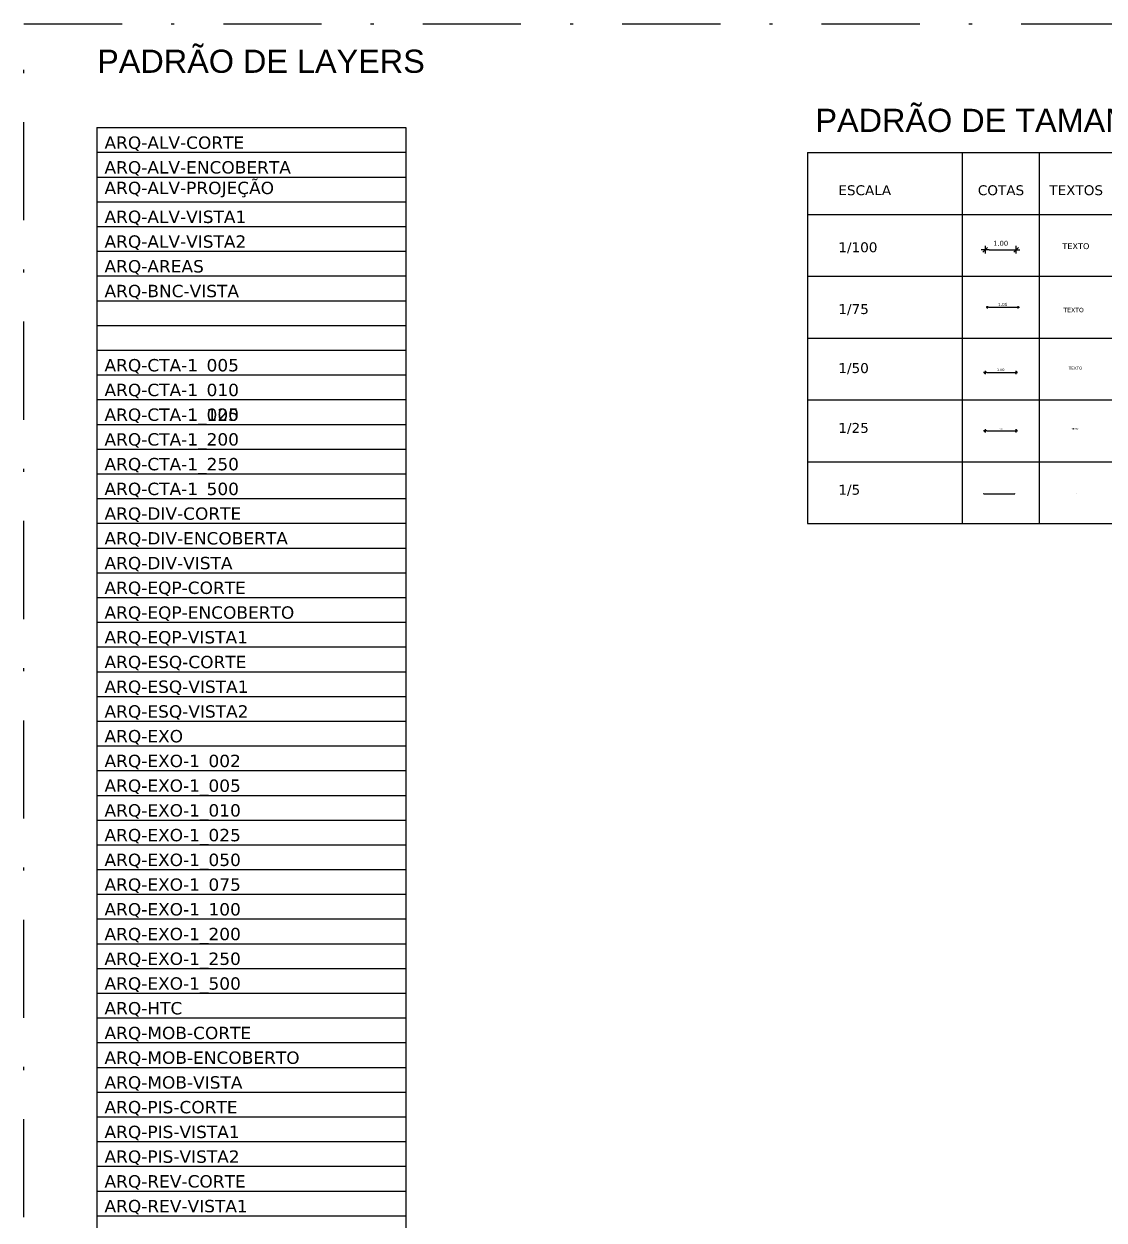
# Model space of a CAD drawing. Extents: x 249 to 354, y 55 to 132.
# Drawn here: x 249.05 to 283.98, y 93.14 to 131.84 of the extents above; entities that cross this region are included whole.
import ezdxf

# ---------------------------------------------------------------- set-up
doc = ezdxf.new("R2010")
doc.units = 0
doc.header["$LTSCALE"] = 0.005
doc.header["$PDMODE"] = 3
for name, pattern in [('C5', [60, 50, -5, 0, -5]), ('CONTINU', [0]), ('DASHDOT', [25.4, 12.7, -6.35, 0, -6.35]), ('HIDDEN', [9.525, 6.35, -3.175])]:
    doc.linetypes.add(name, pattern=pattern)
doc.layers.get('0').update_dxf_attribs({"linetype": 'CONTINUOUS'})
doc.layers.get('Defpoints').update_dxf_attribs({"linetype": 'CONTINUOUS'})
for name, color, linetype in [('ARQ-ALV-CORTE', 5, 'CONTINUOUS'), ('ARQ-ALV-ENCOBERTA', 8, 'CONTINUOUS'), ('ARQ-ALV-PROJEÇÃO', 8, 'CONTINUOUS'), ('ARQ-ALV-VISTA1', 1, 'CONTINUOUS'), ('ARQ-ALV-VISTA2', 2, 'CONTINUOUS'), ('ARQ-AREAS', 7, 'CONTINUOUS'), ('ARQ-BNC-VISTA', 1, 'CONTINUOUS'), ('ARQ-CTA-1_005', 1, 'C5'), ('ARQ-CTA-1_010', 1, 'C5'), ('ARQ-CTA-1_025', 1, 'CONTINUOUS'), ('ARQ-CTA-1_050', 1, 'CONTINUOUS'), ('ARQ-CTA-1_100', 1, 'CONTINUOUS'), ('ARQ-CTA-1_200', 1, 'C5'), ('ARQ-CTA-1_250', 1, 'CONTINUOUS'), ('ARQ-CTA-1_500', 1, 'CONTINUOUS'), ('ARQ-DIV-CORTE', 2, 'CONTINUOUS'), ('ARQ-DIV-ENCOBERTA', 8, 'CONTINUOUS'), ('ARQ-DIV-VISTA', 1, 'CONTINUOUS'), ('ARQ-EQP-CORTE', 2, 'CONTINUOUS'), ('ARQ-EQP-ENCOBERTO', 8, 'CONTINUOUS'), ('ARQ-EQP-VISTA', 1, 'CONTINUOUS'), ('ARQ-ESQ-CORTE', 3, 'CONTINUOUS'), ('ARQ-ESQ-VISTA1', 2, 'CONTINUOUS'), ('ARQ-ESQ-VISTA2', 1, 'CONTINUOUS'), ('ARQ-EXO', 251, 'C5'), ('ARQ-EXO-1_002', 251, 'C5'), ('ARQ-EXO-1_005', 251, 'C5'), ('ARQ-EXO-1_010', 251, 'C5'), ('ARQ-EXO-1_025', 251, 'C5'), ('ARQ-EXO-1_050', 251, 'C5'), ('ARQ-EXO-1_100', 251, 'C5'), ('ARQ-EXO-1_200', 251, 'C5'), ('ARQ-EXO-1_250', 251, 'C5'), ('ARQ-EXO-1_500', 251, 'C5'), ('ARQ-HTC', 9, 'CONTINUOUS'), ('ARQ-MOB-CORTE', 2, 'CONTINUOUS'), ('ARQ-MOB-ENCOBERTO', 8, 'HIDDEN'), ('ARQ-MOB-VISTA', 1, 'CONTINU'), ('ARQ-PIS-CORTE', 2, 'CONTINUOUS'), ('ARQ-PIS-VISTA1', 1, 'CONTINUOUS'), ('ARQ-PIS-VISTA2', 2, 'CONTINUOUS'), ('ARQ-REV-CORTE', 30, 'CONTINUOUS'), ('ARQ-REV-VISTA1', 30, 'CONTINUOUS'), ('ARQ-SMB-1_075', 1, 'CONTINUOUS'), ('ARQ-TXT', 2, 'CONTINUOUS'), ('ARQ-TXT-1_075', 2, 'CONTINUOUS')]:
    doc.layers.add(name, color=color, linetype=linetype)
doc.styles.add('ESC-50-A20', font='arial.ttf', dxfattribs={"height": 0.1})
doc.styles.add('FNDE Text Cota 0075', font='verdana.ttf', dxfattribs={"height": 0.1})
doc.styles.add('FNDE Texto Cota 0005', font='verdana.ttf', dxfattribs={"height": 0.008})
doc.styles.add('FNDE Texto Cota 0025', font='verdana.ttf', dxfattribs={"height": 0.04})
doc.styles.add('FNDE Texto Cota 0050', font='verdana.ttf', dxfattribs={"height": 0.08})
doc.styles.add('FNDE Texto Cota 0100', font='verdana.ttf', dxfattribs={"height": 0.16})
doc.styles.get("Standard").update_dxf_attribs({"font": 'simplex.shx'})
doc.dimstyles.new('FNDE 1-0005', dxfattribs={"dimscale": 2.5, "dimtxt": 0.008, "dimasz": 0.0025, "dimexe": 0.15, "dimexo": 0.15, "dimgap": 0.0025, "dimtad": 1, "dimzin": 4, "dimdsep": 46, "dimtxsty": 'FNDE Texto Cota 0005', "dimblk": 'tic', "dimcen": 0.15, "dimdle": 0.15, "dimse1": 1, "dimse2": 1, "dimclrd": 251, "dimclre": 251, "dimclrt": 256, "dimaunit": 1, "dimadec": 3, "dimazin": 0, "dimtfac": 1, "dimtix": 1, "dimtmove": 2, "dimatfit": 3, "dimldrblk": 'tic', "dimfxl": 0.15, "dimtvp": 1, "dimtolj": 1, "dimtzin": 0, "dimarcsym": 0})
doc.dimstyles.new('FNDE 1-0025', dxfattribs={"dimscale": 5, "dimtxt": 0.04, "dimasz": 0.01, "dimexe": 0.15, "dimexo": 0.15, "dimgap": 0.005, "dimtad": 1, "dimzin": 1, "dimdsep": 46, "dimtxsty": 'FNDE Texto Cota 0025', "dimblk": 'tic', "dimcen": 0.015, "dimdle": 0.15, "dimse1": 1, "dimse2": 1, "dimclrd": 251, "dimclre": 251, "dimclrt": 256, "dimaunit": 1, "dimadec": 3, "dimazin": 0, "dimtfac": 1, "dimtix": 1, "dimtmove": 2, "dimatfit": 3, "dimfxl": 0.15, "dimtvp": 1, "dimtolj": 1, "dimtzin": 0, "dimarcsym": 0})
doc.dimstyles.new('FNDE 1-0050', dxfattribs={"dimscale": 5, "dimtxt": 0.08, "dimasz": 0.01, "dimexe": 0.15, "dimexo": 0.15, "dimgap": 0.01, "dimtad": 1, "dimzin": 1, "dimdsep": 46, "dimtxsty": 'FNDE Texto Cota 0050', "dimblk": 'tic', "dimcen": 0.015, "dimdle": 0.15, "dimse1": 1, "dimse2": 1, "dimclrd": 251, "dimclre": 251, "dimclrt": 256, "dimaunit": 1, "dimadec": 3, "dimazin": 0, "dimtfac": 1, "dimtix": 1, "dimtmove": 2, "dimatfit": 3, "dimfxl": 0.15, "dimtvp": 1, "dimtolj": 1, "dimtzin": 0, "dimarcsym": 0})
doc.dimstyles.new('FNDE 1-0100', dxfattribs={"dimscale": 2.5, "dimtxt": 0.16, "dimasz": 0.05, "dimexe": 0.15, "dimexo": 0.15, "dimgap": 0.05, "dimtad": 1, "dimzin": 4, "dimdsep": 46, "dimtxsty": 'FNDE Texto Cota 0100', "dimblk": 'tic', "dimcen": 0.15, "dimdle": 0.15, "dimse1": 1, "dimse2": 1, "dimclrd": 251, "dimclre": 251, "dimclrt": 256, "dimaunit": 1, "dimadec": 3, "dimazin": 0, "dimtfac": 1, "dimtix": 1, "dimtmove": 2, "dimatfit": 3, "dimldrblk": 'tic', "dimfxl": 0.15, "dimtvp": 1, "dimtolj": 1, "dimtzin": 0, "dimarcsym": 0})
doc.dimstyles.new('FNDE 1-075', dxfattribs={"dimscale": 2.5, "dimtxt": 0.1, "dimasz": 0.015, "dimexe": 0.15, "dimexo": 0.15, "dimgap": 0.015, "dimtad": 1, "dimzin": 4, "dimdsep": 46, "dimtxsty": 'FNDE Text Cota 0075', "dimblk": 'tic', "dimcen": 0.025, "dimdle": 0.15, "dimse1": 1, "dimse2": 1, "dimclrd": 251, "dimclre": 251, "dimclrt": 256, "dimaunit": 1, "dimadec": 3, "dimazin": 0, "dimtfac": 1, "dimtix": 1, "dimtmove": 2, "dimatfit": 3, "dimldrblk": 'DOTSMALL', "dimfxl": 0.15, "dimtvp": 1, "dimtolj": 1, "dimtzin": 0, "dimarcsym": 0})

# ---------------------------------------------------------------- blocks, each defined once
blk = doc.blocks.new('tic')
at = {"color": 251}
for p, q in [((-1, 0), (1, 0)), ((0, -1), (0, 1))]:
    blk.add_line(p, q, dxfattribs=at)
blk.add_line((-0.6, -0.6), (0.6, 0.6))
blk = doc.blocks.new('*D46')
at = {"layer": 'ARQ-CTA-1_025', "color": 251, "lineweight": -2}
blk.add_line((280.186, 118.676), (281.086, 118.676), dxfattribs=at)
at = {"layer": 'Defpoints', "color": 0}
for p in [(281.136, 118.676), (280.136, 117.676), (281.136, 117.676)]:
    blk.add_point(p, dxfattribs=at)
at = {"layer": 'ARQ-CTA-1_025', "color": 251, "lineweight": -2, "xscale": 0.05, "yscale": 0.05, "zscale": 0.05, "rotation": 180}
blk.add_blockref('tic', (280.136, 118.676), dxfattribs=at)
at = {"layer": 'ARQ-CTA-1_025', "color": 251, "lineweight": -2, "xscale": 0.05, "yscale": 0.05, "zscale": 0.05}
blk.add_blockref('tic', (281.136, 118.676), dxfattribs=at)
at = {"layer": 'ARQ-CTA-1_025', "insert": (280.636, 118.722), "char_height": 0.04, "attachment_point": 5, "style": 'FNDE Texto Cota 0025'}
blk.add_mtext('\\A1;1.00', dxfattribs=at)
blk = doc.blocks.new('*D47')
at = {"layer": 'ARQ-CTA-1_100', "color": 251, "lineweight": -2}
blk.add_line((280.261, 124.532), (281.011, 124.532), dxfattribs=at)
at = {"layer": 'Defpoints', "color": 0}
for p in [(281.136, 124.532), (280.136, 123.676), (281.136, 123.676)]:
    blk.add_point(p, dxfattribs=at)
at = {"layer": 'ARQ-CTA-1_100', "color": 251, "lineweight": -2, "xscale": 0.125, "yscale": 0.125, "zscale": 0.125, "rotation": 180}
blk.add_blockref('tic', (280.136, 124.532), dxfattribs=at)
at = {"layer": 'ARQ-CTA-1_100', "color": 251, "lineweight": -2, "xscale": 0.125, "yscale": 0.125, "zscale": 0.125}
blk.add_blockref('tic', (281.136, 124.532), dxfattribs=at)
at = {"layer": 'ARQ-CTA-1_100', "insert": (280.636, 124.74), "char_height": 0.16, "attachment_point": 5, "style": 'FNDE Texto Cota 0100'}
blk.add_mtext('\\A1;1.00', dxfattribs=at)
blk = doc.blocks.new('*D48')
at = {"layer": 'ARQ-CTA-1_050', "color": 251, "lineweight": -2}
blk.add_line((280.186, 120.563), (281.086, 120.563), dxfattribs=at)
at = {"layer": 'Defpoints', "color": 0}
for p in [(280.136, 121.108), (281.136, 121.108), (281.136, 120.563)]:
    blk.add_point(p, dxfattribs=at)
at = {"layer": 'ARQ-CTA-1_050', "color": 251, "lineweight": -2, "xscale": 0.05, "yscale": 0.05, "zscale": 0.05, "rotation": 180}
blk.add_blockref('tic', (280.136, 120.563), dxfattribs=at)
at = {"layer": 'ARQ-CTA-1_050', "color": 251, "lineweight": -2, "xscale": 0.05, "yscale": 0.05, "zscale": 0.05}
blk.add_blockref('tic', (281.136, 120.563), dxfattribs=at)
at = {"layer": 'ARQ-CTA-1_050', "insert": (280.636, 120.647), "char_height": 0.08, "attachment_point": 5, "style": 'FNDE Texto Cota 0050'}
blk.add_mtext('\\A1;1.00', dxfattribs=at)
blk = doc.blocks.new('*D49')
at = {"layer": 'ARQ-SMB-1_075', "color": 251, "linetype": 'Continuous', "lineweight": -2}
blk.add_line((280.24, 122.674), (281.165, 122.674), dxfattribs=at)
at = {"layer": 'Defpoints', "color": 0, "linetype": 'Continuous'}
for p in [(280.203, 122.798), (281.203, 122.798), (281.203, 122.674)]:
    blk.add_point(p, dxfattribs=at)
at = {"layer": 'ARQ-SMB-1_075', "color": 251, "linetype": 'Continuous', "lineweight": -2, "xscale": 0.0375, "yscale": 0.0375, "zscale": 0.0375, "rotation": 180}
blk.add_blockref('tic', (280.203, 122.674), dxfattribs=at)
at = {"layer": 'ARQ-SMB-1_075', "color": 251, "linetype": 'Continuous', "lineweight": -2, "xscale": 0.0375, "yscale": 0.0375, "zscale": 0.0375}
blk.add_blockref('tic', (281.203, 122.674), dxfattribs=at)
at = {"layer": 'ARQ-SMB-1_075', "linetype": 'Continuous', "insert": (280.703, 122.763), "char_height": 0.1, "attachment_point": 5, "style": 'FNDE Text Cota 0075'}
blk.add_mtext('\\A1;1.00', dxfattribs=at)
blk = doc.blocks.new('_DotSmall')
at = {"color": 0, "linetype": 'ByBlock', "const_width": 0.5}
blk.add_lwpolyline([(-0.0625, 0, 1), (0.0625, 0, 1)], format="xyb", close=True, dxfattribs=at)
blk = doc.blocks.new('*D50')
at = {"layer": 'ARQ-HTC', "color": 251, "linetype": 'Continuous', "lineweight": -2}
blk.add_line((280.097, 116.64), (281.084, 116.64), dxfattribs=at)
at = {"layer": 'Defpoints', "color": 0, "linetype": 'Continuous'}
for p in [(280.09, 116.718), (281.09, 116.736), (281.09, 116.64)]:
    blk.add_point(p, dxfattribs=at)
at = {"layer": 'ARQ-HTC', "color": 251, "linetype": 'Continuous', "lineweight": -2, "xscale": 0.00625, "yscale": 0.00625, "zscale": 0.00625, "rotation": 180}
blk.add_blockref('tic', (280.09, 116.64), dxfattribs=at)
at = {"layer": 'ARQ-HTC', "color": 251, "linetype": 'Continuous', "lineweight": -2, "xscale": 0.00625, "yscale": 0.00625, "zscale": 0.00625}
blk.add_blockref('tic', (281.09, 116.64), dxfattribs=at)
at = {"layer": 'ARQ-HTC', "linetype": 'Continuous', "insert": (280.59, 116.651), "char_height": 0.008, "attachment_point": 5, "style": 'FNDE Texto Cota 0005'}
blk.add_mtext('\\A1;1.00', dxfattribs=at)

msp = doc.modelspace()

# ---------------------------------------------------------------- linework, layer by layer
at = {"color": 251}
for p, q in [((251.402, 128.484), (251.402, 56.484)), ((251.402, 128.484), (261.402, 128.484)), ((261.402, 128.484), (261.402, 56.451)), ((251.402, 127.684), (261.402, 127.684)), ((274.386, 127.676), (274.386, 115.676)), ((274.386, 127.676), (323.259, 127.676)), ((279.386, 127.676), (279.386, 115.676)), ((281.886, 127.676), (281.886, 115.676)), ((251.402, 126.884), (261.402, 126.884)), ((251.402, 126.084), (261.402, 126.084)), ((274.386, 125.676), (323.259, 125.676)), ((274.386, 125.676), (323.259, 125.676)), ((251.402, 125.284), (261.402, 125.284)), ((251.402, 124.484), (261.402, 124.484)), ((251.402, 123.684), (261.402, 123.684)), ((274.386, 123.676), (323.259, 123.676)), ((251.402, 122.884), (261.402, 122.884)), ((251.402, 122.084), (261.402, 122.084)), ((274.386, 121.676), (323.259, 121.676)), ((251.402, 121.284), (261.402, 121.284)), ((251.402, 120.484), (261.402, 120.484)), ((251.402, 119.684), (261.402, 119.684)), ((274.386, 119.676), (323.259, 119.676)), ((251.402, 118.884), (261.402, 118.884)), ((251.402, 118.084), (261.402, 118.084)), ((274.386, 117.676), (323.259, 117.676)), ((251.402, 117.284), (261.402, 117.284)), ((251.402, 116.484), (261.402, 116.484)), ((251.402, 115.684), (261.402, 115.684)), ((274.386, 115.676), (323.259, 115.676)), ((251.402, 114.884), (261.402, 114.884)), ((251.402, 114.084), (261.402, 114.084)), ((251.402, 113.284), (261.402, 113.284)), ((251.402, 112.484), (261.402, 112.484)), ((251.402, 111.684), (261.402, 111.684)), ((251.402, 110.884), (261.402, 110.884)), ((251.402, 110.084), (261.402, 110.084)), ((251.402, 109.284), (261.402, 109.284)), ((251.402, 108.484), (261.402, 108.484)), ((251.402, 107.684), (261.402, 107.684)), ((251.402, 106.884), (261.402, 106.884)), ((251.402, 106.084), (261.402, 106.084)), ((251.402, 105.284), (261.402, 105.284)), ((251.402, 104.484), (261.402, 104.484)), ((251.402, 103.684), (261.402, 103.684)), ((251.402, 102.884), (261.402, 102.884)), ((251.402, 102.084), (261.402, 102.084)), ((251.402, 101.284), (261.402, 101.284)), ((251.402, 100.484), (261.402, 100.484)), ((251.402, 99.684), (261.402, 99.684)), ((251.402, 98.884), (261.402, 98.884)), ((251.402, 98.084), (261.402, 98.084)), ((251.402, 97.284), (261.402, 97.284)), ((251.402, 96.484), (261.402, 96.484)), ((251.402, 95.684), (261.402, 95.684)), ((251.402, 94.884), (261.402, 94.884)), ((251.402, 94.084), (261.402, 94.084)), ((251.402, 93.284), (261.402, 93.284))]:
    msp.add_line(p, q, dxfattribs=at)
at = {"linetype": 'DASHDOT', "ltscale": 50}
msp.add_lwpolyline([(249.047, 131.837), (353.673, 131.837), (353.673, 54.535), (249.047, 54.535)], close=True, dxfattribs=at)

# ---------------------------------------------------------------- texts
at = {"layer": 'ARQ-ALV-CORTE', "insert": (251.652, 128.198), "char_height": 0.4, "attachment_point": 1}
msp.add_mtext_dynamic_manual_height_columns('{\\fVerdana|b0|i0|c0|p34;ARQ-ALV-CORTE}', width=14.41568, gutter_width=12.5, heights=[0], dxfattribs=at)
at = {"layer": 'ARQ-ALV-ENCOBERTA', "insert": (251.652, 127.398), "char_height": 0.4, "attachment_point": 1}
msp.add_mtext_dynamic_manual_height_columns('{\\fVerdana|b0|i0|c0|p34;ARQ-ALV-ENCOBERTA}', width=14.41568, gutter_width=12.5, heights=[0], dxfattribs=at)
at = {"layer": 'ARQ-ALV-PROJEÇÃO', "insert": (251.652, 126.733), "char_height": 0.4, "attachment_point": 1}
msp.add_mtext_dynamic_manual_height_columns('{\\fVerdana|b0|i0|c0|p34;ARQ-ALV-PROJEÇÃO}', width=14.41568, gutter_width=12.5, heights=[0], dxfattribs=at)
at = {"layer": 'ARQ-ALV-VISTA1', "insert": (251.652, 125.798), "char_height": 0.4, "attachment_point": 1}
msp.add_mtext_dynamic_manual_height_columns('{\\fVerdana|b0|i0|c0|p34;ARQ-ALV-VISTA1}', width=14.41568, gutter_width=12.5, heights=[0], dxfattribs=at)
at = {"layer": 'ARQ-ALV-VISTA2', "insert": (251.652, 124.998), "char_height": 0.4, "attachment_point": 1}
msp.add_mtext_dynamic_manual_height_columns('{\\fVerdana|b0|i0|c0|p34;ARQ-ALV-VISTA2}', width=14.41568, gutter_width=12.5, heights=[0], dxfattribs=at)
at = {"layer": 'ARQ-AREAS', "insert": (251.652, 124.198), "char_height": 0.4, "attachment_point": 1}
msp.add_mtext_dynamic_manual_height_columns('{\\fVerdana|b0|i0|c0|p34;ARQ-AREAS}', width=14.41568, gutter_width=12.5, heights=[0], dxfattribs=at)
at = {"layer": 'ARQ-BNC-VISTA', "insert": (251.652, 123.398), "char_height": 0.4, "attachment_point": 1}
msp.add_mtext_dynamic_manual_height_columns('{\\fVerdana|b0|i0|c0|p34;ARQ-BNC-VISTA}', width=14.41568, gutter_width=12.5, heights=[0], dxfattribs=at)
at = {"layer": 'ARQ-CTA-1_005', "insert": (251.652, 120.998), "char_height": 0.4, "attachment_point": 1}
msp.add_mtext_dynamic_manual_height_columns('{\\fVerdana|b0|i0|c0|p34;ARQ-CTA-1_005}', width=14.41568, gutter_width=12.5, heights=[0], dxfattribs=at)
at = {"layer": 'ARQ-CTA-1_010', "insert": (251.652, 120.198), "char_height": 0.4, "attachment_point": 1}
msp.add_mtext_dynamic_manual_height_columns('{\\fVerdana|b0|i0|c0|p34;ARQ-CTA-1_010}', width=14.41568, gutter_width=12.5, heights=[0], dxfattribs=at)
at = {"layer": 'ARQ-CTA-1_025', "insert": (251.652, 119.398), "char_height": 0.4, "attachment_point": 1}
msp.add_mtext_dynamic_manual_height_columns('{\\fVerdana|b0|i0|c0|p34;ARQ-CTA-1_025}', width=14.41568, gutter_width=12.5, heights=[0], dxfattribs=at)
at = {"layer": 'ARQ-CTA-1_100', "insert": (251.652, 119.398), "char_height": 0.4, "attachment_point": 1}
msp.add_mtext_dynamic_manual_height_columns('{\\fVerdana|b0|i0|c0|p34;ARQ-CTA-1_100}', width=14.41568, gutter_width=12.5, heights=[0], dxfattribs=at)
at = {"layer": 'ARQ-CTA-1_200', "insert": (251.652, 118.598), "char_height": 0.4, "attachment_point": 1}
msp.add_mtext_dynamic_manual_height_columns('{\\fVerdana|b0|i0|c0|p34;ARQ-CTA-1_200}', width=14.41568, gutter_width=12.5, heights=[0], dxfattribs=at)
at = {"layer": 'ARQ-CTA-1_250', "insert": (251.652, 117.798), "char_height": 0.4, "attachment_point": 1}
msp.add_mtext_dynamic_manual_height_columns('{\\fVerdana|b0|i0|c0|p34;ARQ-CTA-1_250}', width=14.41568, gutter_width=12.5, heights=[0], dxfattribs=at)
at = {"layer": 'ARQ-CTA-1_500', "insert": (251.652, 116.998), "char_height": 0.4, "attachment_point": 1}
msp.add_mtext_dynamic_manual_height_columns('{\\fVerdana|b0|i0|c0|p34;ARQ-CTA-1_500}', width=14.41568, gutter_width=12.5, heights=[0], dxfattribs=at)
at = {"layer": 'ARQ-DIV-CORTE', "insert": (251.652, 116.198), "char_height": 0.4, "attachment_point": 1}
msp.add_mtext_dynamic_manual_height_columns('{\\fVerdana|b0|i0|c0|p34;ARQ-DIV-CORTE}', width=14.41568, gutter_width=12.5, heights=[0], dxfattribs=at)
at = {"layer": 'ARQ-DIV-ENCOBERTA', "insert": (251.652, 115.398), "char_height": 0.4, "attachment_point": 1}
msp.add_mtext_dynamic_manual_height_columns('{\\fVerdana|b0|i0|c0|p34;ARQ-DIV-ENCOBERTA}', width=14.41568, gutter_width=12.5, heights=[0], dxfattribs=at)
at = {"layer": 'ARQ-DIV-VISTA', "insert": (251.652, 114.598), "char_height": 0.4, "attachment_point": 1}
msp.add_mtext_dynamic_manual_height_columns('{\\fVerdana|b0|i0|c0|p34;ARQ-DIV-VISTA}', width=14.41568, gutter_width=12.5, heights=[0], dxfattribs=at)
at = {"layer": 'ARQ-EQP-CORTE', "insert": (251.652, 113.798), "char_height": 0.4, "attachment_point": 1}
msp.add_mtext_dynamic_manual_height_columns('{\\fVerdana|b0|i0|c0|p34;ARQ-EQP-CORTE}', width=14.41568, gutter_width=12.5, heights=[0], dxfattribs=at)
at = {"layer": 'ARQ-EQP-ENCOBERTO', "insert": (251.652, 112.998), "char_height": 0.4, "attachment_point": 1}
msp.add_mtext_dynamic_manual_height_columns('{\\fVerdana|b0|i0|c0|p34;ARQ-EQP-ENCOBERTO}', width=14.41568, gutter_width=12.5, heights=[0], dxfattribs=at)
at = {"layer": 'ARQ-EQP-VISTA', "insert": (251.652, 112.198), "char_height": 0.4, "attachment_point": 1}
msp.add_mtext_dynamic_manual_height_columns('{\\fVerdana|b0|i0|c0|p34;ARQ-EQP-VISTA1}', width=14.41568, gutter_width=12.5, heights=[0], dxfattribs=at)
at = {"layer": 'ARQ-ESQ-CORTE', "insert": (251.652, 111.398), "char_height": 0.4, "attachment_point": 1}
msp.add_mtext_dynamic_manual_height_columns('{\\fVerdana|b0|i0|c0|p34;ARQ-ESQ-CORTE}', width=14.41568, gutter_width=12.5, heights=[0], dxfattribs=at)
at = {"layer": 'ARQ-ESQ-VISTA1', "insert": (251.652, 110.598), "char_height": 0.4, "attachment_point": 1}
msp.add_mtext_dynamic_manual_height_columns('{\\fVerdana|b0|i0|c0|p34;ARQ-ESQ-VISTA1}', width=14.41568, gutter_width=12.5, heights=[0], dxfattribs=at)
at = {"layer": 'ARQ-ESQ-VISTA2', "insert": (251.652, 109.798), "char_height": 0.4, "attachment_point": 1}
msp.add_mtext_dynamic_manual_height_columns('{\\fVerdana|b0|i0|c0|p34;ARQ-ESQ-VISTA2}', width=14.41568, gutter_width=12.5, heights=[0], dxfattribs=at)
at = {"layer": 'ARQ-EXO', "insert": (251.652, 108.998), "char_height": 0.4, "attachment_point": 1}
msp.add_mtext_dynamic_manual_height_columns('{\\fVerdana|b0|i0|c0|p34;ARQ-EXO}', width=14.41568, gutter_width=12.5, heights=[0], dxfattribs=at)
at = {"layer": 'ARQ-EXO-1_002', "insert": (251.652, 108.198), "char_height": 0.4, "attachment_point": 1}
msp.add_mtext_dynamic_manual_height_columns('{\\fVerdana|b0|i0|c0|p34;ARQ-EXO-1_002}', width=14.41568, gutter_width=12.5, heights=[0], dxfattribs=at)
at = {"layer": 'ARQ-EXO-1_005', "insert": (251.652, 107.398), "char_height": 0.4, "attachment_point": 1}
msp.add_mtext_dynamic_manual_height_columns('{\\fVerdana|b0|i0|c0|p34;ARQ-EXO-1_005}', width=14.41568, gutter_width=12.5, heights=[0], dxfattribs=at)
at = {"layer": 'ARQ-EXO-1_010', "insert": (251.652, 106.598), "char_height": 0.4, "attachment_point": 1}
msp.add_mtext_dynamic_manual_height_columns('{\\fVerdana|b0|i0|c0|p34;ARQ-EXO-1_010}', width=14.41568, gutter_width=12.5, heights=[0], dxfattribs=at)
at = {"layer": 'ARQ-EXO-1_025', "insert": (251.652, 105.798), "char_height": 0.4, "attachment_point": 1}
msp.add_mtext_dynamic_manual_height_columns('{\\fVerdana|b0|i0|c0|p34;ARQ-EXO-1_025}', width=14.41568, gutter_width=12.5, heights=[0], dxfattribs=at)
at = {"layer": 'ARQ-EXO-1_050', "char_height": 0.4, "attachment_point": 1}
for s, insert in [('{\\fVerdana|b0|i0|c0|p34;ARQ-EXO-1_050}', (251.652, 104.998)), ('{\\fVerdana|b0|i0|c0|p34;ARQ-EXO-1_075}', (251.652, 104.198))]:
    msp.add_mtext_dynamic_manual_height_columns(s, width=14.41568, gutter_width=12.5, heights=[0], dxfattribs=dict(at, insert=insert))
at = {"layer": 'ARQ-EXO-1_100', "insert": (251.652, 103.398), "char_height": 0.4, "attachment_point": 1}
msp.add_mtext_dynamic_manual_height_columns('{\\fVerdana|b0|i0|c0|p34;ARQ-EXO-1_100}', width=14.41568, gutter_width=12.5, heights=[0], dxfattribs=at)
at = {"layer": 'ARQ-EXO-1_200', "insert": (251.652, 102.598), "char_height": 0.4, "attachment_point": 1}
msp.add_mtext_dynamic_manual_height_columns('{\\fVerdana|b0|i0|c0|p34;ARQ-EXO-1_200}', width=14.41568, gutter_width=12.5, heights=[0], dxfattribs=at)
at = {"layer": 'ARQ-EXO-1_250', "insert": (251.652, 101.798), "char_height": 0.4, "attachment_point": 1}
msp.add_mtext_dynamic_manual_height_columns('{\\fVerdana|b0|i0|c0|p34;ARQ-EXO-1_250}', width=14.41568, gutter_width=12.5, heights=[0], dxfattribs=at)
at = {"layer": 'ARQ-EXO-1_500', "insert": (251.652, 100.998), "char_height": 0.4, "attachment_point": 1}
msp.add_mtext_dynamic_manual_height_columns('{\\fVerdana|b0|i0|c0|p34;ARQ-EXO-1_500}', width=14.41568, gutter_width=12.5, heights=[0], dxfattribs=at)
at = {"layer": 'ARQ-HTC', "insert": (251.652, 100.198), "char_height": 0.4, "attachment_point": 1}
msp.add_mtext_dynamic_manual_height_columns('{\\fVerdana|b0|i0|c0|p34;ARQ-HTC}', width=14.41568, gutter_width=12.5, heights=[0], dxfattribs=at)
at = {"layer": 'ARQ-MOB-CORTE', "insert": (251.652, 99.398), "char_height": 0.4, "attachment_point": 1}
msp.add_mtext_dynamic_manual_height_columns('{\\fVerdana|b0|i0|c0|p34;ARQ-MOB-CORTE}', width=14.41568, gutter_width=12.5, heights=[0], dxfattribs=at)
at = {"layer": 'ARQ-MOB-ENCOBERTO', "insert": (251.652, 98.598), "char_height": 0.4, "attachment_point": 1}
msp.add_mtext_dynamic_manual_height_columns('{\\fVerdana|b0|i0|c0|p34;ARQ-MOB-ENCOBERTO}', width=14.41568, gutter_width=12.5, heights=[0], dxfattribs=at)
at = {"layer": 'ARQ-MOB-VISTA', "insert": (251.652, 97.798), "char_height": 0.4, "attachment_point": 1}
msp.add_mtext_dynamic_manual_height_columns('{\\fVerdana|b0|i0|c0|p34;ARQ-MOB-VISTA}', width=14.41568, gutter_width=12.5, heights=[0], dxfattribs=at)
at = {"layer": 'ARQ-PIS-CORTE', "insert": (251.652, 96.998), "char_height": 0.4, "attachment_point": 1}
msp.add_mtext_dynamic_manual_height_columns('{\\fVerdana|b0|i0|c0|p34;ARQ-PIS-CORTE}', width=14.41568, gutter_width=12.5, heights=[0], dxfattribs=at)
at = {"layer": 'ARQ-PIS-VISTA1', "insert": (251.652, 96.198), "char_height": 0.4, "attachment_point": 1}
msp.add_mtext_dynamic_manual_height_columns('{\\fVerdana|b0|i0|c0|p34;ARQ-PIS-VISTA1}', width=14.41568, gutter_width=12.5, heights=[0], dxfattribs=at)
at = {"layer": 'ARQ-PIS-VISTA2', "insert": (251.652, 95.398), "char_height": 0.4, "attachment_point": 1}
msp.add_mtext_dynamic_manual_height_columns('{\\fVerdana|b0|i0|c0|p34;ARQ-PIS-VISTA2}', width=14.41568, gutter_width=12.5, heights=[0], dxfattribs=at)
at = {"layer": 'ARQ-REV-CORTE', "insert": (251.652, 94.598), "char_height": 0.4, "attachment_point": 1}
msp.add_mtext_dynamic_manual_height_columns('{\\fVerdana|b0|i0|c0|p34;ARQ-REV-CORTE}', width=14.41568, gutter_width=12.5, heights=[0], dxfattribs=at)
at = {"layer": 'ARQ-REV-VISTA1', "insert": (251.652, 93.798), "char_height": 0.4, "attachment_point": 1}
msp.add_mtext_dynamic_manual_height_columns('{\\fVerdana|b0|i0|c0|p34;ARQ-REV-VISTA1}', width=14.41568, gutter_width=12.5, heights=[0], dxfattribs=at)
at = {"layer": 'ARQ-TXT', "attachment_point": 1, "style": 'ESC-50-A20'}
for s, width, gutter_width, insert, char_height in [('PADRÃO DE LAYERS', 12.96658, 12.5, (251.416, 131.005), 0.75), ('PADRÃO DE TAMANHOS - ESCALAS MÉDIAS', 23.10605, 12.5, (274.646, 129.093), 0.75), ('{\\fVerdana|b0|i0|c0|p34;ESCALA}', 4, 0.5, (275.386, 126.618), 0.32), ('\\pi0.51168;{\\fVerdana|b0|i0|c0|p34;COTAS}', 2.5, 0.5, (279.386, 126.618), 0.32), ('\\pi0.32317;{\\fVerdana|b0|i0|c0|p34;TEXTOS}', 2.39053, 0.5, (281.886, 126.618), 0.32), ('{\\fVerdana|b0|i0|c0|p34;1/100}', 8.52818, 0.5, (275.386, 124.773), 0.32), ('{\\fVerdana|b0|i0|c0|p34;1/75}', 8.52818, 0.5, (275.386, 122.773), 0.32), ('{\\fVerdana|b0|i0|c0|p34;1/50}', 8.52818, 0.5, (275.386, 120.864), 0.32), ('{\\fVerdana|b0|i0|c0|p34;1/25}', 8.52818, 0.5, (275.386, 118.929), 0.32), ('{\\fVerdana|b0|i0|c0|p34;1/5}', 8.52818, 0.5, (275.386, 116.929), 0.32)]:
    msp.add_mtext_dynamic_manual_height_columns(s, width=width, gutter_width=gutter_width, heights=[0], dxfattribs=dict(at, insert=insert, char_height=char_height))
at = {"layer": 'ARQ-TXT-1_075', "attachment_point": 1, "style": 'ESC-50-A20'}
for width, insert, char_height in [(1.64607, (282.63, 124.745), 0.192), (1.60806, (282.668, 122.655), 0.144), (1.43813, (282.838, 120.751), 0.096), (1.34738, (282.929, 118.763), 0.048), (1.23336, (283.043, 116.639), 0.0096)]:
    msp.add_mtext_dynamic_manual_height_columns('{\\fVerdana|b0|i0|c0|p34;TEXTO}', width=width, gutter_width=0.5, heights=[0], dxfattribs=dict(at, insert=insert, char_height=char_height))

# ---------------------------------------------------------------- dimensions: what is measured, and where the dimension line sits
at = {"layer": 'ARQ-CTA-1_025'}
dim = msp.add_linear_dim(base=(281.136, 118.676), p1=(280.136, 117.676), p2=(281.136, 117.676), dimstyle='FNDE 1-0025', dxfattribs=at)
dim.commit()
dim.dimension.update_dxf_attribs({"geometry": '*D46', "text_midpoint": (280.636, 118.722)})
at = {"layer": 'ARQ-CTA-1_050'}
dim = msp.add_linear_dim(base=(281.136, 120.563), p1=(280.136, 121.108), p2=(281.136, 121.108), dimstyle='FNDE 1-0050', override={"dimtad": 0}, dxfattribs=at)
dim.commit()
dim.dimension.update_dxf_attribs({"geometry": '*D48', "text_midpoint": (280.636, 120.647)})
at = {"layer": 'ARQ-CTA-1_100'}
dim = msp.add_linear_dim(base=(281.136, 124.532), p1=(280.136, 123.676), p2=(281.136, 123.676), dimstyle='FNDE 1-0100', dxfattribs=at)
dim.commit()
dim.dimension.update_dxf_attribs({"geometry": '*D47', "text_midpoint": (280.636, 124.74)})
at = {"layer": 'ARQ-HTC', "linetype": 'Continuous'}
dim = msp.add_linear_dim(base=(281.09, 116.64), p1=(280.09, 116.718), p2=(281.09, 116.736), dimstyle='FNDE 1-0005', dxfattribs=at)
dim.commit()
dim.dimension.update_dxf_attribs({"geometry": '*D50', "text_midpoint": (280.59, 116.651)})
at = {"layer": 'ARQ-SMB-1_075', "linetype": 'Continuous'}
dim = msp.add_linear_dim(base=(281.203, 122.674), p1=(280.203, 122.798), p2=(281.203, 122.798), dimstyle='FNDE 1-075', dxfattribs=at)
dim.commit()
dim.dimension.update_dxf_attribs({"geometry": '*D49', "text_midpoint": (280.703, 122.763)})

doc.saveas('drawing.dxf')
